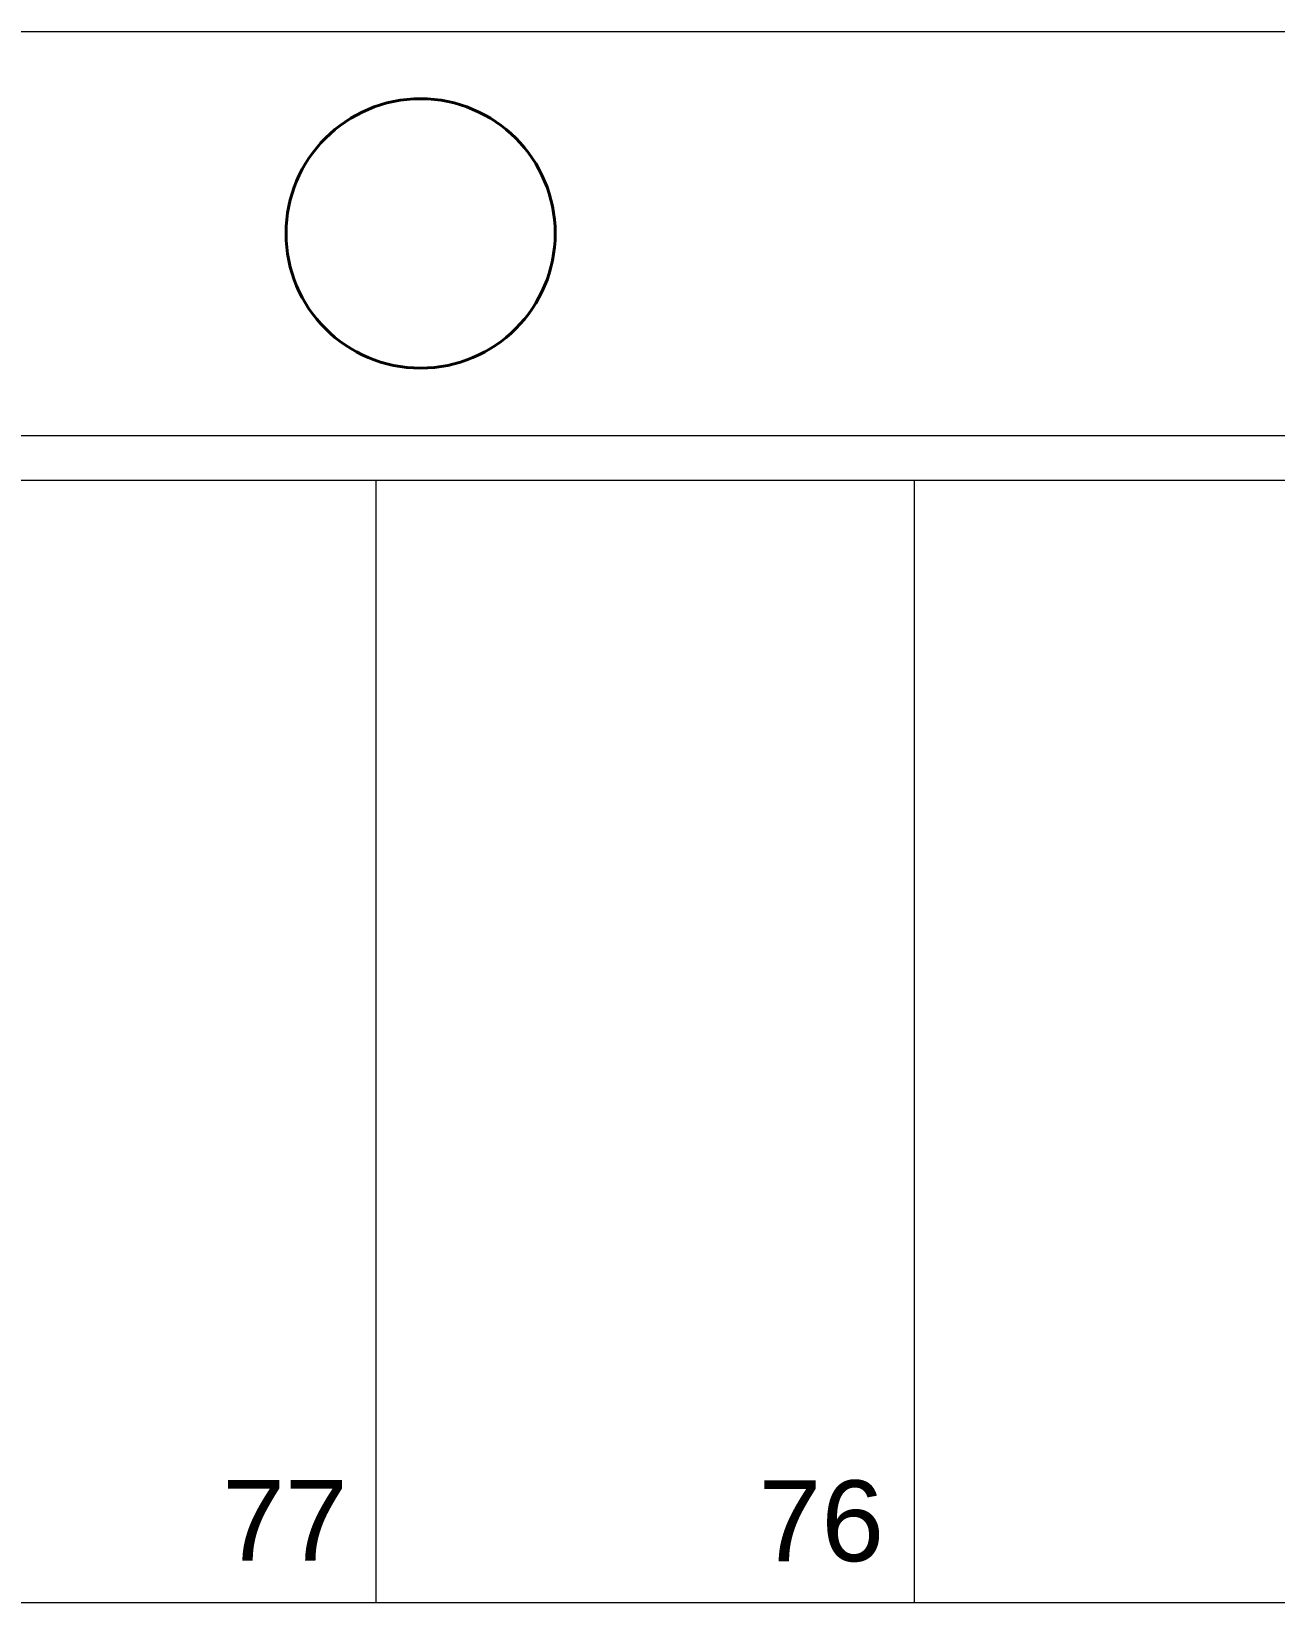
# Model space of a CAD drawing. Header units: inches. Extents: x 13 to 261, y -112 to -47.
# Drawn here: x 167.66 to 173.2, y -71.43 to -64.43 of the extents above; entities that cross this region are included whole.
import ezdxf

# ---------------------------------------------------------------- set-up
doc = ezdxf.new("R2010")
doc.units = ezdxf.units.IN
doc.header["$MEASUREMENT"] = 0
for name, color, linetype, lineweight in [('BANQUETA', 2, 'Continuous', 18), ('CAJONES', 3, 'Continuous', 20), ('COLUMNAS', 20, 'Continuous', 40), ('TEXTOS', 124, 'Continuous', 30)]:
    doc.layers.add(name, color=color, linetype=linetype, lineweight=lineweight)
doc.styles.add('TEXTOS', font='ARIALUNI.TTF', dxfattribs={"height": 0.36})

msp = doc.modelspace()

# ---------------------------------------------------------------- linework, layer by layer
at = {"layer": 'BANQUETA'}
for p, q in [((159.6902, -64.4268), (220.1906, -64.4268)), ((169.3902, -64.4268), (220.1906, -64.4268)), ((161.5902, -66.2268), (188.4902, -66.2268))]:
    msp.add_line(p, q, dxfattribs=at)
at = {"layer": 'CAJONES'}
for p, q in [((161.9902, -66.4268), (188.4902, -66.4268)), ((169.1902, -66.4268), (169.1902, -71.4268)), ((171.5902, -66.4268), (171.5902, -71.4268)), ((161.9902, -71.4268), (188.3902, -71.4268))]:
    msp.add_line(p, q, dxfattribs=at)
at = {"layer": 'COLUMNAS'}
msp.add_circle((169.3902, -65.3268), 0.6, dxfattribs=at)

# ---------------------------------------------------------------- texts
at = {"layer": 'TEXTOS', "style": 'TEXTOS'}
for s, p in [('77', (168.5062, -71.2407)), ('76', (170.8971, -71.2424))]:
    msp.add_text(s, height=0.36, dxfattribs=at).set_placement(p)

doc.saveas('drawing.dxf')
